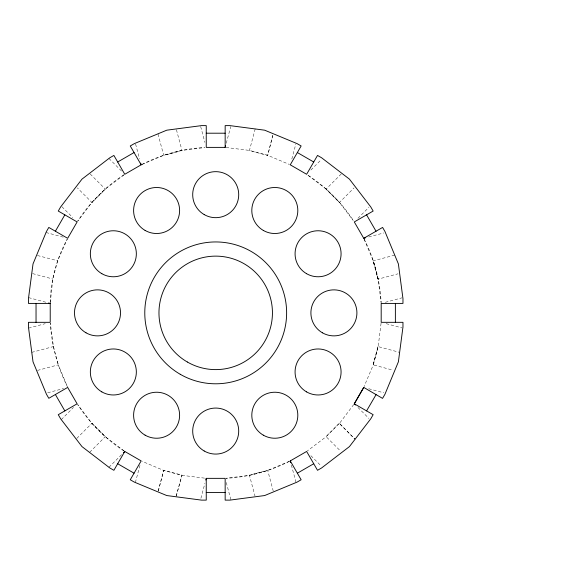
<?xml version="1.0" encoding="UTF-8"?>
<svg xmlns="http://www.w3.org/2000/svg" width="569" height="569" viewBox="0 0 569 569"><rect width="100%" height="100%" fill="white"/><g stroke="black" fill="none" stroke-linecap="round" stroke-linejoin="round"><path stroke-width="0.43" stroke-dasharray="2.85 2.13" d="M50.314 302.537L52.789 279.002L57.682 260.744L67.306 239.115M381.081 323.192L378.165 346.613L373.271 364.878L364.068 386.607M353.754 404.502L339.352 423.556L355.063 439.268L339.409 423.194L326.158 436.693L307.331 450.925M255.197 128.943L249.4 150.579L267.672 155.472L272.786 135.408M373.271 364.878L378.001 346.564L399.63 352.367M158.239 491.097L163.744 470.264L182.009 475.158L176.006 496.765M135.358 482.54L140.266 464.24M226.277 143.224L230.737 126.588M158.253 491.068L163.744 470.264M272.75 135.45L267.672 155.472M176.234 495.905L182.009 475.158M200.9 498.323L204.911 483.344M291.819 159.007L295.83 144.028M378.001 346.564L373.1 364.829L393.072 370.191M61.288 419.638L73.465 407.454M310.902 170.017L321.257 159.669M76.779 438.422L92.007 423.194L105.379 436.572L89.539 452.405M341.244 173.958L326.037 189.171L339.409 202.543L354.025 187.919M108.942 467.291L121.73 454.496M357.944 218.283L368.911 207.322M339.409 423.194L326.037 436.572L340.653 451.189M124.078 174.811L105.258 189.043L91.879 202.415L77.647 221.241A296.84 215.516 45 0 1 124.035 174.761M141.958 164.491L163.694 155.301L181.966 150.408L204.513 147.599M289.45 461.253L267.714 470.435L249.45 475.328L226.028 478.245M28.592 328.121L45.228 323.661M368.74 236.981L383.712 232.963M31.779 352.36L53.415 346.564L50.335 323.192M394.737 255.111L373.1 260.908L378.001 279.173L397.966 273.824M37.511 370.405L58.308 364.836L67.334 386.614A312.772 227.081 -15 0 1 50.278 323.199M47.696 392.774L63.508 388.535M385.348 302.295L401.991 297.836M226.028 147.492L249.45 150.408L267.458 155.195L289.443 164.484M204.499 478.131L181.753 475.3L163.772 470.463L141.958 461.253M37.44 255.517L57.682 260.744M46.032 232.522L63.508 237.202M386.18 323.661L401.991 327.908M32.625 273.604L52.789 279.002M368.726 388.748L383.712 392.774M28.592 297.615L46.061 302.295M326.158 189.043L307.331 174.811A296.84 215.516 -45 0 1 353.335 220.466M124.078 450.925L105.258 436.693L91.879 423.322L77.647 404.495A296.84 215.516 -45 0 0 124.035 450.975M326.137 189.072L339.529 202.415L353.235 220.544M108.942 158.445L121.73 171.241M357.944 407.454L368.911 418.414M90.172 173.958L105.379 189.171L92.007 202.543L77.391 187.919M61.893 206.711L72.86 217.671M310.902 455.719L321.257 466.068M364.089 239.122L373.271 260.858L378.165 279.13L381.081 302.544M378.165 279.13L373.271 260.858M200.679 126.588L204.911 142.392M291.371 465.072L296.058 482.54M176.447 129.803L182.009 150.579L163.744 155.472L157.947 133.836M273.241 491.068L267.672 470.264L249.4 475.158L254.976 495.962M135.578 144.028L139.59 159.007M226.277 482.512L230.957 499.987M53.415 346.564L58.308 364.836M50.243 302.53A260.801 189.349 15 0 1 67.242 239.087M141.937 164.427A296.84 215.516 75 0 1 204.499 147.478M289.479 461.31A296.84 215.516 75 0 1 226.042 478.309M364.146 239.101A296.84 215.516 -15 0 1 381.145 302.537"/><path stroke-width="0.85" d="M225.16 147.385L225.16 125.614L229.89 125.614L264.656 130.187L297.054 143.608L301.143 145.97L290.261 164.825L306.634 174.285L317.523 155.429L321.62 157.791L349.437 179.135L370.782 206.96L373.15 211.049L354.288 221.938L363.747 238.319L382.603 227.429L384.964 231.526L398.385 263.916L402.966 298.682L402.966 303.412L381.187 303.412L381.187 322.324L402.966 322.324L402.966 327.054L398.385 361.82L384.929 394.303L382.553 398.385L363.726 387.411L354.288 403.798L373.15 414.687L370.782 418.784L349.437 446.601L321.62 467.946L317.523 470.307L306.634 451.452L290.261 460.911L301.143 479.767L297.054 482.128L264.656 495.549L229.89 500.123L225.16 500.123L225.16 478.351L206.248 478.351L206.248 500.123L201.518 500.123L166.76 495.549L134.362 482.128L130.265 479.767L141.155 460.911L124.775 451.452L113.885 470.307L109.796 467.946L81.979 446.601L60.627 418.784L58.266 414.687L77.121 403.798L67.668 387.418L48.806 398.307L46.445 394.21L33.023 361.82L28.45 327.054L28.45 322.324L50.221 322.324L50.221 303.412L28.45 303.412L28.45 298.682L33.023 263.916L46.445 231.526L48.806 227.429L67.668 238.319L77.121 221.938L58.266 211.049L60.627 206.96L81.979 179.135L109.796 157.791L113.885 155.429L124.775 174.285L141.155 164.825L130.265 145.97L134.362 143.608L166.76 130.187L201.518 125.614L206.248 125.614L206.248 147.385L225.16 147.385L225.609 145.721M205.807 480.016L206.248 478.351M55.385 231.227L64.838 214.847M363.776 387.439L354.288 403.798L355.511 405.014M366.578 410.889L376.073 394.609M123.558 452.668L124.775 451.452M117.683 162.001L134.064 152.542M297.352 473.195L313.732 463.735M363.747 238.319L365.412 237.87M206.248 133.203L225.16 133.203M206.248 492.534L225.16 492.534M48.557 302.964L50.221 303.412M297.352 152.542L313.732 162.001M117.683 463.735L134.064 473.195M366.578 214.847L376.031 231.227M55.385 394.516L64.838 410.889M290.261 460.911L290.702 462.576M140.707 163.161L141.155 164.825M395.377 303.412L395.377 322.324M36.039 303.412L36.039 322.324M187.336 362.005A56.736 56.736 0 0 0 272.444 312.872A56.736 56.736 0 0 0 187.336 263.732A56.736 56.736 0 0 0 187.336 362.005M204.2 214.591A23.009 23.009 0 0 0 238.71 194.669A23.009 23.009 0 0 0 204.2 174.74A23.009 23.009 0 0 0 204.2 214.591M180.245 374.288A70.919 70.919 0 0 0 286.627 312.872A70.919 70.919 0 0 0 180.245 251.448A70.919 70.919 0 0 0 180.245 374.288M101.837 273.689A23.009 23.009 0 0 0 136.347 253.767A23.009 23.009 0 0 0 101.837 233.845A23.009 23.009 0 0 0 101.837 273.689M145.102 435.157A23.009 23.009 0 0 0 179.612 415.235A23.009 23.009 0 0 0 145.102 395.313A23.009 23.009 0 0 0 145.102 435.157M85.997 332.794A23.009 23.009 0 0 0 120.514 312.872A23.009 23.009 0 0 0 85.997 292.943A23.009 23.009 0 0 0 85.997 332.794M204.2 450.997A23.009 23.009 0 0 0 238.71 431.067A23.009 23.009 0 0 0 204.2 411.145A23.009 23.009 0 0 0 204.2 450.997M263.305 435.157A23.009 23.009 0 0 0 297.815 415.235A23.009 23.009 0 0 0 263.305 395.313A23.009 23.009 0 0 0 263.305 435.157M306.57 391.892A23.009 23.009 0 0 0 341.08 371.97A23.009 23.009 0 0 0 306.57 352.047A23.009 23.009 0 0 0 306.57 391.892M263.305 230.424A23.009 23.009 0 0 0 297.815 210.502A23.009 23.009 0 0 0 263.305 190.579A23.009 23.009 0 0 0 263.305 230.424M322.403 332.794A23.009 23.009 0 0 0 356.912 312.872A23.009 23.009 0 0 0 322.403 292.943A23.009 23.009 0 0 0 322.403 332.794M306.57 273.689A23.009 23.009 0 0 0 341.08 253.767A23.009 23.009 0 0 0 306.57 233.845A23.009 23.009 0 0 0 306.57 273.689M145.102 230.424A23.009 23.009 0 0 0 179.612 210.502A23.009 23.009 0 0 0 145.102 190.579A23.009 23.009 0 0 0 145.102 230.424M101.837 391.892A23.009 23.009 0 0 0 136.347 371.97A23.009 23.009 0 0 0 101.837 352.047A23.009 23.009 0 0 0 101.837 391.892"/></g></svg>
